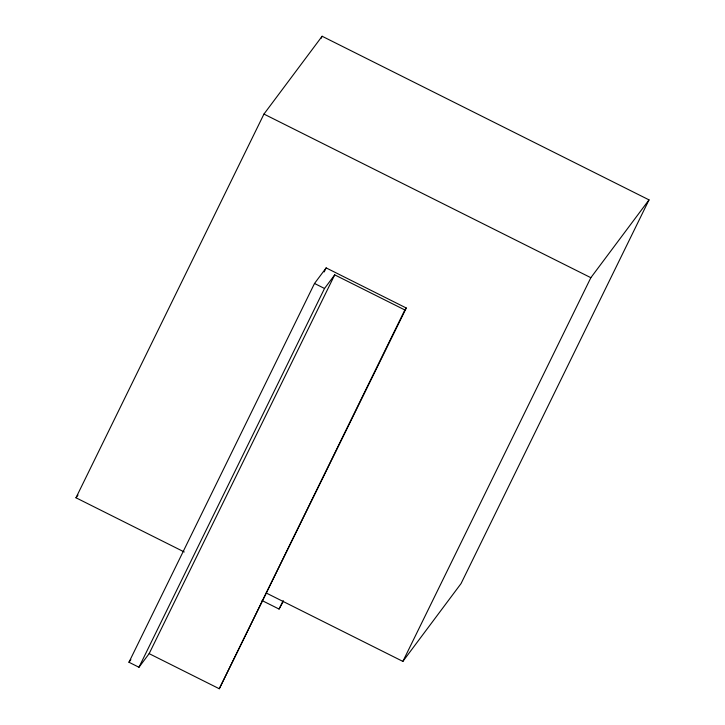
<?xml version="1.0" encoding="UTF-8"?>
<svg xmlns="http://www.w3.org/2000/svg" width="725" height="725" viewBox="0 0 725 725"><rect width="100%" height="100%" fill="white"/><g stroke="black" fill="none" stroke-linecap="round" stroke-linejoin="round"><path stroke-width="1.09" d="M184.268 551.979L75.98 497.776L263.954 114.07L322.127 36.25L649.02 199.873L461.046 583.58L402.873 661.399L266.247 593.014M321.13 38.28L322.127 36.25M128.95 662.242L314.514 283.466L326.15 267.897L406.299 308.016L219.285 688.75L149.151 653.642L138.964 667.263L128.95 662.242L130.89 659.65M324.157 271.957L326.15 267.897M138.964 667.263L324.528 288.478L334.714 274.857L404.849 309.965L406.299 308.016M149.151 653.642L334.714 274.857M219.285 688.75L404.849 309.965M262.024 600.536L279.062 609.063L283.04 600.943M283.493 601.025L279.062 609.063M402.873 661.399L590.848 277.693L649.02 199.873M75.98 497.776L78.01 495.057M263.954 114.07L590.848 277.693M314.514 283.466L324.528 288.478"/></g></svg>
